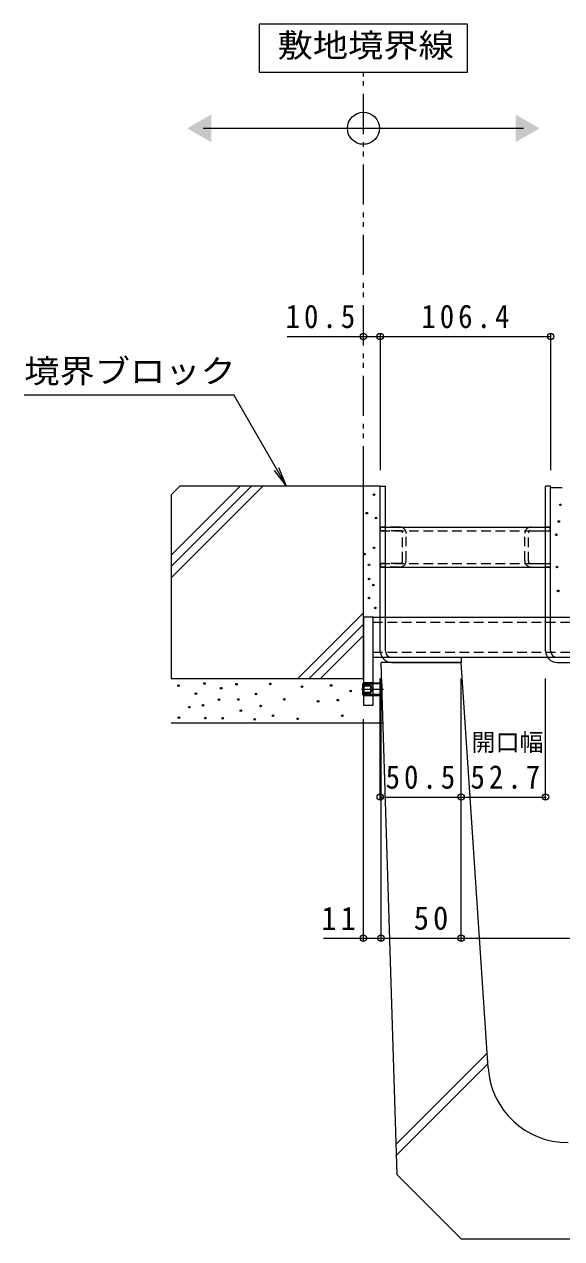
# Model space of a CAD drawing. Units: millimetres at full size, sheet at 1:5. Extents: x -1680 to 1942, y -1318 to 1367.
# Drawn here: x 359 to 695, y -895 to -136 of the extents above; entities that cross this region are included whole.
import ezdxf
from ezdxf.enums import TextEntityAlignment as Align

# ---------------------------------------------------------------- set-up
doc = ezdxf.new("R2010")
doc.units = ezdxf.units.MM
doc.header["$LTSCALE"] = 5
doc.header["$PDMODE"] = 32
doc.header["$PDSIZE"] = 4
for name, pattern in [('CHAIN1', [8, 5, -1, 1, -1]), ('DASHED1', [1.8, 1.2, -0.6]), ('DOUBLE_CHAIN1', [8.8, 5, -1, 0.6, -0.6, 0.6, -1])]:
    doc.linetypes.add(name, pattern=pattern)
for name, color, linetype, lineweight in [('4-0_OUTLINE-0', 7, 'Continuous', 9), ('4-3_A_床ライン引きB', 7, 'DASHED1', 9), ('4-4_0108_天井情報・�', 7, 'Continuous', 9), ('4-5_0055_アルミ建具_', 7, 'Continuous', 9), ('4-E_10ﾎﾞﾙﾄ__2', 7, 'Continuous', 9), ('4-F_10ﾎﾞﾙﾄ__1', 6, 'Continuous', 5)]:
    doc.layers.add(name, color=color, linetype=linetype, lineweight=lineweight)
doc.styles.add('ＭＳ ゴシック', font='')
doc.styles.get('ＭＳ ゴシック').set_extended_font_data('MS Gothic')

msp = doc.modelspace()

# ---------------------------------------------------------------- linework, layer by layer
at = {"layer": '4-0_OUTLINE-0'}
for p, q in [((581.595, -424.783), (584.795, -424.783)), ((581.595, -527.583), (581.595, -424.783)), ((584.795, -527.583), (584.795, -424.783)), ((687.995, -424.783), (684.795, -424.783)), ((684.795, -527.583), (684.795, -424.783)), ((687.995, -527.583), (687.995, -424.783)), ((584.795, -450.283), (684.795, -450.283)), ((584.795, -475.283), (684.795, -475.283)), ((577.095, -506.583), (571.095, -506.583)), ((571.095, -506.583), (571.095, -561.583)), ((577.095, -506.583), (581.595, -506.583)), ((577.095, -561.583), (577.095, -506.583)), ((584.795, -506.583), (684.795, -506.583)), ((687.995, -506.583), (987.095, -506.583)), ((577.095, -531.583), (582.808, -531.583)), ((588.795, -531.583), (686.008, -531.583)), ((588.795, -534.783), (632.095, -534.783)), ((632.095, -531.583), (632.095, -534.783)), ((691.995, -531.583), (987.095, -531.583)), ((691.995, -534.783), (982.095, -534.783)), ((571.095, -561.583), (577.095, -561.583))]:
    msp.add_line(p, q, dxfattribs=at)
at = {"layer": '4-0_OUTLINE-0', "linetype": 'DASHED1'}
for p, q in [((584.795, -450.283), (581.595, -450.283)), ((581.595, -452.583), (687.995, -452.583)), ((684.795, -450.283), (687.995, -450.283)), ((581.595, -472.983), (687.995, -472.983)), ((584.795, -475.283), (581.595, -475.283)), ((684.795, -475.283), (687.995, -475.283)), ((581.595, -506.583), (584.795, -506.583)), ((684.795, -506.583), (687.995, -506.583)), ((577.095, -509.783), (987.095, -509.783)), ((577.095, -528.383), (987.095, -528.383)), ((582.808, -531.583), (588.795, -531.583)), ((686.008, -531.583), (691.995, -531.583))]:
    msp.add_line(p, q, dxfattribs=at)
at = {"layer": '4-0_OUTLINE-0', "color": 2, "linetype": 'CHAIN1'}
msp.add_line((569.874, -551.583), (583.554, -551.583), dxfattribs=at)
at = {"layer": '4-0_OUTLINE-0', "color": 2}
for p, q in [((570.579, -548.283), (571.095, -547.768)), ((570.579, -548.283), (570.579, -554.883)), ((571.095, -548.283), (570.579, -548.283)), ((577.095, -547.583), (581.879, -547.583)), ((582.579, -548.283), (577.095, -548.283)), ((582.579, -548.283), (581.879, -547.583)), ((581.879, -547.583), (581.879, -555.583)), ((582.579, -548.283), (582.579, -554.883)), ((571.095, -554.883), (570.579, -554.883)), ((571.095, -555.399), (570.579, -554.883)), ((582.579, -554.883), (577.095, -554.883)), ((577.095, -555.583), (581.879, -555.583)), ((581.879, -555.583), (582.579, -554.883))]:
    msp.add_line(p, q, dxfattribs=at)
at = {"layer": '4-0_OUTLINE-0', "color": 2, "linetype": 'DASHED1'}
for p, q in [((575.579, -549.083), (570.579, -549.083)), ((575.579, -549.583), (570.579, -549.583)), ((575.579, -553.583), (570.579, -553.583)), ((571.279, -547.583), (571.095, -547.768)), ((571.095, -548.283), (577.095, -548.283)), ((571.279, -547.583), (571.279, -555.583)), ((577.095, -547.583), (571.279, -547.583)), ((575.579, -549.083), (577.023, -551.583)), ((575.579, -549.083), (575.579, -554.083)), ((575.579, -554.083), (577.023, -551.583)), ((575.579, -554.083), (570.579, -554.083)), ((577.095, -554.883), (571.095, -554.883)), ((571.279, -555.583), (571.095, -555.399)), ((571.279, -555.583), (577.095, -555.583))]:
    msp.add_line(p, q, dxfattribs=at)
at = {"layer": '4-0_OUTLINE-0'}
for centre, radius in [((588.795, -527.583), 7.2), ((588.795, -527.583), 4), ((691.995, -527.583), 7.2), ((691.995, -527.583), 4)]:
    msp.add_arc(centre, radius, 180, 270, dxfattribs=at)
at = {"layer": '4-3_A_床ライン引きB'}
for p, q in [((581.795, -452.583), (581.795, -450.283)), ((581.795, -450.283), (584.795, -450.283)), ((584.795, -452.583), (581.795, -452.583)), ((593.795, -450.283), (584.795, -450.283)), ((594.295, -452.583), (584.795, -452.583)), ((595.495, -471.783), (595.495, -453.783)), ((597.795, -471.283), (597.795, -454.283)), ((671.795, -471.283), (671.795, -454.283)), ((674.095, -471.783), (674.095, -453.783)), ((675.295, -452.583), (684.795, -452.583)), ((675.795, -450.283), (684.795, -450.283)), ((687.795, -450.283), (684.795, -450.283)), ((684.795, -452.583), (687.795, -452.583)), ((687.795, -452.583), (687.795, -450.283)), ((581.795, -472.983), (581.795, -475.283)), ((584.795, -472.983), (581.795, -472.983)), ((581.795, -475.283), (584.795, -475.283)), ((594.295, -472.983), (584.795, -472.983)), ((593.795, -475.283), (584.795, -475.283)), ((675.295, -472.983), (684.795, -472.983)), ((675.795, -475.283), (684.795, -475.283)), ((684.795, -472.983), (687.795, -472.983)), ((687.795, -475.283), (684.795, -475.283)), ((687.795, -472.983), (687.795, -475.283))]:
    msp.add_line(p, q, dxfattribs=at)
for centre, radius, start, end in [((593.795, -454.283), 4, 0, 90), ((594.295, -453.783), 1.2, 0, 90), ((675.795, -454.283), 4, 90, 180), ((675.295, -453.783), 1.2, 90, 180), ((593.795, -471.283), 4, 270, 0), ((594.295, -471.783), 1.2, 270, 0), ((675.795, -471.283), 4, 180, 270), ((675.295, -471.783), 1.2, 180, 270)]:
    msp.add_arc(centre, radius, start, end, dxfattribs=at)
at = {"layer": '4-4_0108_天井情報・�'}
for p, q in [((523.512, -331.213), (687.995, -331.213)), ((581.595, -329.713), (581.595, -414.783)), ((687.995, -329.713), (687.995, -414.783)), ((581.595, -620.41), (581.595, -544.783)), ((582.095, -708.515), (582.095, -544.783)), ((632.095, -708.515), (632.095, -544.783)), ((684.795, -620.41), (684.795, -544.783)), ((571.095, -708.515), (571.095, -570.283)), ((581.595, -618.91), (632.095, -618.91)), ((632.095, -618.91), (684.795, -618.91)), ((546.187, -707.015), (632.095, -707.015)), ((632.095, -707.015), (932.095, -707.015))]:
    msp.add_line(p, q, dxfattribs=at)
for p in [(571.095, -331.213), (581.595, -331.213), (687.995, -331.213), (581.595, -618.91), (632.095, -618.91), (684.795, -618.91), (571.095, -707.015), (582.095, -707.015), (632.095, -707.015)]:
    msp.add_point(p, dxfattribs=at)
at = {"layer": '4-5_0055_アルミ建具_', "color": 2, "linetype": 'DOUBLE_CHAIN1'}
msp.add_line((571.095, -424.783), (571.095, -166.242), dxfattribs=at)
at = {"layer": '4-5_0055_アルミ建具_'}
for p, q in [((471.095, -201.219), (671.095, -201.219)), ((359.376, -367.615), (490.113, -367.615)), ((523.119, -424.783), (490.113, -367.615)), ((523.119, -424.783), (515.509, -414.866)), ((523.119, -424.783), (518.335, -413.235))]:
    msp.add_line(p, q, dxfattribs=at)
msp.add_lwpolyline([(506.095, -166.242), (636.095, -166.242), (636.095, -136.242), (506.095, -136.242)], close=True, dxfattribs=at)
msp.add_circle((571.095, -201.219), 10, dxfattribs=at)
for points in [[(476.095, -192.558), (476.095, -209.879), (461.095, -201.219)], [(666.095, -192.558), (666.095, -209.879), (681.095, -201.219)]]:
    msp.add_solid(points, dxfattribs=at)
at = {"layer": '4-E_10ﾎﾞﾙﾄ__2', "color": 2}
for p, q in [((451.095, -430.246), (456.558, -424.783)), ((451.095, -467.762), (494.073, -424.783)), ((451.095, -474.833), (501.144, -424.783)), ((451.095, -481.904), (508.215, -424.783)), ((451.095, -430.246), (451.095, -544.783)), ((581.595, -424.783), (456.558, -424.783)), ((695.295, -425.783), (687.995, -425.783)), ((530.223, -544.783), (571.095, -503.911)), ((537.294, -544.783), (571.095, -510.983)), ((544.365, -544.783), (571.095, -518.054)), ((451.095, -572.561), (583.276, -572.561))]:
    msp.add_line(p, q, dxfattribs=at)
msp.add_lwpolyline([(451.095, -544.783), (571.095, -544.783), (571.095, -424.783)], dxfattribs=at)
at = {"layer": '4-E_10ﾎﾞﾙﾄ__2'}
for centre in [(577.676, -430.089), (694.026, -436.402), (573.256, -441.583), (579.002, -444.677), (693.129, -446.789), (691.581, -455.112), (571.929, -467.222), (577.676, -463.243), (574.582, -473.853), (691.968, -475.244), (574.582, -482.694), (577.274, -486.485), (692.742, -490.149), (574.582, -494.629), (578.56, -500.818), (455.671, -549.364), (471.858, -548.009), (482.268, -550.933), (491.894, -548.437), (512.992, -548.241), (532.819, -550.019), (550.948, -549.217), (563.193, -552.681), (466.51, -554.284), (470.984, -561.557), (480.985, -558.063), (493.035, -557.992), (504.087, -554.498), (521.762, -557.867), (542.819, -559.164), (555.119, -558.415), (455.885, -569.329), (462.445, -562.769), (494.604, -564.908), (506.94, -561.985), (514.703, -568.135), (558.007, -568.041), (472.357, -569.615), (483.195, -569.686), (503.232, -570.328), (530.105, -570.06)]:
    msp.add_circle(centre, 0.5, dxfattribs=at)
at = {"layer": '4-F_10ﾎﾞﾙﾄ__1'}
for p, q in [((592.095, -854.783), (582.095, -534.783)), ((632.095, -534.783), (582.095, -534.783)), ((648.983, -788.109), (632.095, -534.783)), ((591.499, -835.713), (648.366, -778.846)), ((591.713, -842.569), (648.808, -785.475)), ((632.095, -894.783), (592.095, -854.783)), ((632.095, -894.783), (932.095, -894.783))]:
    msp.add_line(p, q, dxfattribs=at)
msp.add_arc((698.873, -784.783), 50, 183.81407, 270, dxfattribs=at)

# ---------------------------------------------------------------- texts
at = {"layer": '4-4_0108_天井情報・�', "color": 2, "style": 'ＭＳ ゴシック'}
msp.add_text('開口幅', height=11, dxfattribs=at).set_placement((638.573, -593.482), align=Align.BOTTOM_LEFT)
at = {"layer": '4-4_0108_天井情報・�', "color": 2, "char_height": 14.66, "attachment_point": 7, "style": 'ＭＳ ゴシック'}
for s, insert in [('\\T1.28;\\W0.9;10.5', (522.525, -326.213)), ('\\T1.28;\\W0.9;106.4', (607.295, -326.213)), ('\\T1.28;\\W0.9;50.5', (584.97, -613.91)), ('\\T1.28;\\W0.9;52.7', (637.98, -613.91)), ('\\T1.27;\\W0.95;11', (544.837, -702.015)), ('\\T1.27;\\W0.95;50', (602.58, -702.015))]:
    msp.add_mtext(s, dxfattribs=dict(at, insert=insert))
at = {"layer": '4-5_0055_アルミ建具_', "color": 2, "style": 'ＭＳ ゴシック', "width": 1.1}
for s, p in [('敷地境界線', (517.517, -161.141)), ('境界ブロック', (359.376, -364.615))]:
    msp.add_text(s, height=14.66, dxfattribs=at).set_placement(p, align=Align.BOTTOM_LEFT)

doc.saveas('drawing.dxf')
